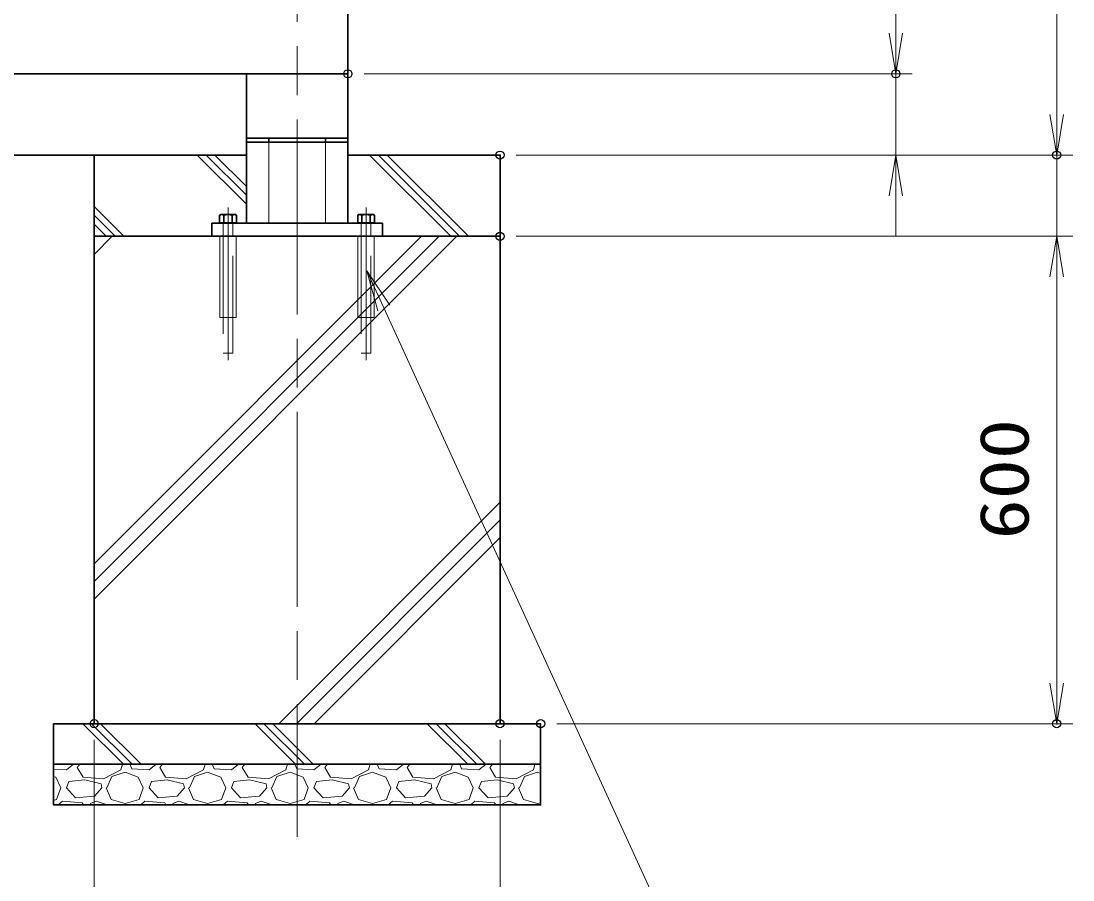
# Model space of a CAD drawing. Units: millimetres at full size; details may follow other scales. Extents: x -5940 to 5940, y -4200 to 4200.
# Drawn here: x -852 to 443, y -2321 to -1263 of the extents above; entities that cross this region are included whole.
import ezdxf
from ezdxf.enums import TextEntityAlignment as Align

# ---------------------------------------------------------------- set-up
doc = ezdxf.new("R2010")
doc.units = ezdxf.units.MM
doc.header["$LTSCALE"] = 20
doc.header["$PDMODE"] = 32
doc.header["$PDSIZE"] = 10
doc.linetypes.add('DASHED', pattern=[7.5, 6, -1.5])
doc.linetypes.add('USER1', pattern=[18, 12, -1.5, 3, -1.5])
for name, color, linetype, lineweight in [('0-1_外形線', 7, 'Continuous', 35), ('0-2_隠れ線', 140, 'DASHED', 18), ('0-3_軸線', 200, 'USER1', 15), ('0-5_細線', 2, 'Continuous', 35), ('0-6_寸法線', 4, 'Continuous', 18), ('0-7_0', 7, 'Continuous', 18), ('0-E_ハッチング', 253, 'Continuous', 13)]:
    doc.layers.add(name, color=color, linetype=linetype, lineweight=lineweight)
doc.layers.add('0-8_Defpoints', color=7, linetype='Continuous')
doc.styles.add('ＭＳ ゴシック', font='')
doc.styles.get('ＭＳ ゴシック').set_extended_font_data('MS Gothic')

# ---------------------------------------------------------------- blocks, each defined once
blk = doc.blocks.new('_Open')
at = {"layer": '0-7_0'}
blk.add_line((-20, 3.333), (0, 0), dxfattribs=at)
blk.add_lwpolyline([(-20, -3.333), (0, 0), (-20, 0)], dxfattribs=at)
blk = doc.blocks.new('PROFSP005ACXU6')
at = {"layer": '0-1_外形線'}
for p, q in [((12, 166), (12, 0)), ((199.9, 103.9), (12, 103.9)), ((12, -166), (12, 0)), ((216, 0), (216, 180)), ((199.9, -103.9), (12, -103.9))]:
    blk.add_line(p, q, dxfattribs=at)
for points in [[(108, 207.8), (12, 207.8), (12, 166), (0, 166), (0, 0)], [(108, -207.8), (12, -207.8), (12, -166), (0, -166), (0, 0)], [(216, 180), (199.9, 207.8), (108, 207.8)], [(216, 0), (216, -180), (199.9, -207.8), (108, -207.8)]]:
    blk.add_lwpolyline(points, dxfattribs=at)
for centre, radius, start, end in [((124, 155.9), 92, 325.61587, 34.38413), ((-127.9, 0), 343.9, 342.41211, 17.58789), ((124, -155.9), 92, 325.61587, 34.38413)]:
    blk.add_arc(centre, radius, start, end, dxfattribs=at)
blk = doc.blocks.new('A$C7A822601')
at = {"layer": '0-7_0', "rotation": 90}
blk.add_blockref('PROFSP005ACXU6', (0, 0), dxfattribs=at)
blk = doc.blocks.new('S29')
at = {"layer": '0-6_寸法線'}
for points in [[(-1807068, 57425190.5), (-1820750.4, 57425190.5), (-1829416.6, 57444101.5), (-1829833.2, 57445010.6)], [(-1829265.1, 57444170.9), (-1829833.2, 57445010.6), (-1829568.1, 57444032.1)]]:
    blk.add_lwpolyline(points, dxfattribs=at)
at = {"layer": '0-6_寸法線', "color": 254, "style": 'ＭＳ ゴシック'}
for s, width, p in [('アンカ-ボルト', 0.75, (-1819490.4, 57427687.3)), ('M12×160\u3000ユニクロ', 0.9, (-1819682.4, 57425587.3))]:
    blk.add_text(s, height=1212, dxfattribs=dict(at, width=width)).set_placement(p, align=Align.BOTTOM_LEFT)

msp = doc.modelspace()

# ---------------------------------------------------------------- linework, layer by layer
at = {"layer": '0-1_外形線'}
for p, q in [((-449.8, 371.52), (-449.8, -1328.48)), ((-449.8, -1328.48), (-1509.8, -1328.48)), ((-574.8, -1328.48), (-574.8, -1512.48)), ((-449.8, -1328.48), (-449.8, -1512.48)), ((-449.8, -1407.48), (-574.8, -1407.48)), ((-547.3, -1407.48), (-547.3, -1412.48)), ((-477.3, -1407.48), (-477.3, -1412.48)), ((-574.8, -1412.48), (-449.8, -1412.48)), ((-2262.3, -1428.48), (-574.8, -1428.48)), ((-449.8, -1428.48), (-262.3, -1428.48)), ((-407.3, -1512.48), (-617.3, -1512.48)), ((-617.3, -1512.48), (-617.3, -1528.48)), ((-407.3, -1512.48), (-407.3, -1528.48)), ((-617.3, -1528.48), (-407.3, -1528.48))]:
    msp.add_line(p, q, dxfattribs=at)
msp.add_lwpolyline([(-574.8, -1428.48), (-762.3, -1428.48), (-762.3, -1528.48), (-262.3, -1528.48), (-262.3, -1428.48), (-449.8, -1428.48)], dxfattribs=at)
for points in [[(-762.3, -1528.48), (-262.3, -1528.48), (-262.3, -2128.48), (-762.3, -2128.48)], [(-812.3, -2128.48), (-212.3, -2128.48), (-212.3, -2178.48), (-812.3, -2178.48)], [(-212.3, -2178.48), (-812.3, -2178.48), (-812.3, -2228.48), (-212.3, -2228.48)]]:
    msp.add_lwpolyline(points, close=True, dxfattribs=at)
at = {"layer": '0-2_隠れ線'}
for p, q in [((-547.3, -1512.48), (-547.3, -1412.48)), ((-477.3, -1512.48), (-477.3, -1412.48)), ((-603.3, -1512.48), (-603.3, -1528.48)), ((-591.3, -1512.48), (-591.3, -1528.48)), ((-433.3, -1512.48), (-433.3, -1528.48)), ((-421.3, -1512.48), (-421.3, -1528.48)), ((-603.3, -1528.48), (-603.3, -1672.48)), ((-591.3, -1672.48), (-591.3, -1528.48)), ((-437.3, -1528.48), (-437.3, -1628.48)), ((-421.3, -1672.48), (-421.3, -1528.48)), ((-417.3, -1628.48), (-417.3, -1528.48)), ((-437.3, -1628.48), (-417.3, -1628.48)), ((-603.3, -1672.48), (-591.3, -1672.48))]:
    msp.add_line(p, q, dxfattribs=at)
for points in [[(-607.3, -1528.48), (-607.3, -1628.48), (-587.3, -1628.48), (-587.3, -1528.48)], [(-433.3, -1528.48), (-433.3, -1672.48), (-421.3, -1672.48)]]:
    msp.add_lwpolyline(points, dxfattribs=at)
at = {"layer": '0-3_軸線'}
for p, q in [((-512.3, 415.44), (-512.3, -2267.84)), ((-597.3, -1493.14), (-597.3, -1681.02)), ((-427.3, -1493.14), (-427.3, -1681.02))]:
    msp.add_line(p, q, dxfattribs=at)
at = {"layer": '0-6_寸法線'}
for p, q in [((225.19, -1328.48), (225.19, 371.52)), ((423.28, -1428.48), (423.28, 371.52)), ((225.19, -1278.48), (225.19, -1228.48)), ((-429.8, -1328.48), (245.19, -1328.48)), ((-429.8, -1328.48), (245.19, -1328.48)), ((225.19, -1428.48), (225.19, -1328.48)), ((423.28, -1378.48), (423.28, -1328.48)), ((-242.3, -1428.48), (245.19, -1428.48)), ((-242.3, -1428.48), (443.28, -1428.48)), ((-242.3, -1428.48), (443.28, -1428.48)), ((423.28, -1528.48), (423.28, -1428.48)), ((225.19, -1478.48), (225.19, -1528.48)), ((-242.3, -1528.48), (443.28, -1528.48)), ((-242.3, -1528.48), (443.28, -1528.48)), ((423.28, -1528.48), (423.28, -2128.48)), ((423.28, -1578.48), (423.28, -1628.48)), ((-192.3, -2128.48), (443.28, -2128.48)), ((-762.3, -2148.48), (-762.3, -2583.41)), ((-262.3, -2148.48), (-262.3, -2583.41))]:
    msp.add_line(p, q, dxfattribs=at)
at = {"layer": '0-8_Defpoints'}
for p in [(-449.8, -1328.48), (225.19, -1328.48), (-262.3, -1428.48), (423.28, -1428.48), (-262.3, -1528.48), (-762.3, -2128.48), (-262.3, -2128.48), (-212.3, -2128.48), (423.28, -2128.48)]:
    msp.add_point(p, dxfattribs=at)
at = {"layer": '0-E_ハッチング'}
for p, q in [((-574.8, -1488.86), (-635.17, -1428.48)), ((-574.8, -1477.98), (-624.3, -1428.48)), ((-574.8, -1467.11), (-613.42, -1428.48)), ((-323.04, -1528.48), (-423.04, -1428.48)), ((-312.16, -1528.48), (-412.16, -1428.48)), ((-301.29, -1528.48), (-401.29, -1428.48)), ((-725.55, -1528.48), (-762.3, -1491.74)), ((-736.43, -1528.48), (-762.3, -1502.61)), ((-747.3, -1528.48), (-762.3, -1513.49)), ((-762.3, -1931.62), (-359.16, -1528.48)), ((-762.3, -1529.11), (-761.67, -1528.48)), ((-762.3, -1953.37), (-337.41, -1528.48)), ((-762.3, -1550.86), (-739.92, -1528.48)), ((-762.3, -1975.12), (-315.66, -1528.48)), ((-534.89, -2128.48), (-262.3, -1855.89)), ((-513.14, -2128.48), (-262.3, -1877.64)), ((-491.39, -2128.48), (-262.3, -1899.39)), ((-726.22, -2178.48), (-776.22, -2128.48)), ((-715.35, -2178.48), (-765.35, -2128.48)), ((-704.47, -2178.48), (-754.47, -2128.48)), ((-514.09, -2178.48), (-564.09, -2128.48)), ((-503.22, -2178.48), (-553.22, -2128.48)), ((-492.34, -2178.48), (-542.34, -2128.48)), ((-301.96, -2178.48), (-351.96, -2128.48)), ((-291.08, -2178.48), (-341.08, -2128.48)), ((-280.21, -2178.48), (-330.21, -2128.48)), ((-812.3, -2184.48), (-796.28, -2185.24)), ((-796.28, -2185.24), (-787.53, -2178.48)), ((-783.07, -2182.2), (-779.73, -2178.48)), ((-775.96, -2194.39), (-783.07, -2182.2)), ((-729.22, -2185.24), (-750.56, -2196.42)), ((-740.4, -2193.37), (-724.14, -2188.29)), ((-727.29, -2178.48), (-729.22, -2185.24)), ((-724.14, -2188.29), (-707.89, -2194.39)), ((-718.44, -2178.48), (-716.02, -2184.23)), ((-716.02, -2184.23), (-694.68, -2185.24)), ((-694.68, -2185.24), (-685.93, -2178.48)), ((-681.47, -2182.2), (-678.13, -2178.48)), ((-674.36, -2194.39), (-681.47, -2182.2)), ((-627.62, -2185.24), (-648.96, -2196.42)), ((-638.8, -2193.37), (-622.54, -2188.29)), ((-625.69, -2178.48), (-627.62, -2185.24)), ((-622.54, -2188.29), (-606.29, -2194.39)), ((-616.84, -2178.48), (-614.42, -2184.23)), ((-614.42, -2184.23), (-593.08, -2185.24)), ((-593.08, -2185.24), (-584.33, -2178.48)), ((-579.87, -2182.2), (-576.53, -2178.48)), ((-572.76, -2194.39), (-579.87, -2182.2)), ((-526.02, -2185.24), (-547.36, -2196.42)), ((-537.2, -2193.37), (-520.94, -2188.29)), ((-524.09, -2178.48), (-526.02, -2185.24)), ((-520.94, -2188.29), (-504.69, -2194.39)), ((-515.24, -2178.48), (-512.82, -2184.23)), ((-512.82, -2184.23), (-491.48, -2185.24)), ((-491.48, -2185.24), (-482.73, -2178.48)), ((-478.27, -2182.2), (-474.93, -2178.48)), ((-471.16, -2194.39), (-478.27, -2182.2)), ((-424.42, -2185.24), (-445.76, -2196.42)), ((-435.6, -2193.37), (-419.34, -2188.29)), ((-422.49, -2178.48), (-424.42, -2185.24)), ((-419.34, -2188.29), (-403.09, -2194.39)), ((-413.64, -2178.48), (-411.22, -2184.23)), ((-411.22, -2184.23), (-389.88, -2185.24)), ((-389.88, -2185.24), (-381.13, -2178.48)), ((-376.67, -2182.2), (-373.33, -2178.48)), ((-369.56, -2194.39), (-376.67, -2182.2)), ((-322.82, -2185.24), (-344.16, -2196.42)), ((-334, -2193.37), (-317.74, -2188.29)), ((-320.89, -2178.48), (-322.82, -2185.24)), ((-317.74, -2188.29), (-301.49, -2194.39)), ((-312.04, -2178.48), (-309.62, -2184.23)), ((-309.62, -2184.23), (-288.28, -2185.24)), ((-288.28, -2185.24), (-279.53, -2178.48)), ((-275.07, -2182.2), (-271.73, -2178.48)), ((-267.96, -2194.39), (-275.07, -2182.2)), ((-221.22, -2185.24), (-242.56, -2196.42)), ((-232.4, -2193.37), (-216.14, -2188.29)), ((-219.29, -2178.48), (-221.22, -2185.24)), ((-216.14, -2188.29), (-212.3, -2189.74)), ((-812.3, -2193.34), (-809.49, -2194.39)), ((-809.49, -2194.39), (-803.39, -2207.6)), ((-796.28, -2207.6), (-793.23, -2199.47)), ((-773.93, -2197.44), (-793.23, -2199.47)), ((-750.56, -2196.42), (-775.96, -2194.39)), ((-753.61, -2202.52), (-773.93, -2197.44)), ((-752.59, -2207.6), (-753.61, -2202.52)), ((-746.5, -2207.6), (-740.4, -2193.37)), ((-707.89, -2194.39), (-701.79, -2207.6)), ((-694.68, -2207.6), (-691.63, -2199.47)), ((-672.33, -2197.44), (-691.63, -2199.47)), ((-648.96, -2196.42), (-674.36, -2194.39)), ((-652.01, -2202.52), (-672.33, -2197.44)), ((-650.99, -2207.6), (-652.01, -2202.52)), ((-644.9, -2207.6), (-638.8, -2193.37)), ((-606.29, -2194.39), (-600.19, -2207.6)), ((-593.08, -2207.6), (-590.03, -2199.47)), ((-570.73, -2197.44), (-590.03, -2199.47)), ((-547.36, -2196.42), (-572.76, -2194.39)), ((-550.41, -2202.52), (-570.73, -2197.44)), ((-549.39, -2207.6), (-550.41, -2202.52)), ((-543.3, -2207.6), (-537.2, -2193.37)), ((-504.69, -2194.39), (-498.59, -2207.6)), ((-491.48, -2207.6), (-488.43, -2199.47)), ((-469.13, -2197.44), (-488.43, -2199.47)), ((-445.76, -2196.42), (-471.16, -2194.39)), ((-448.81, -2202.52), (-469.13, -2197.44)), ((-447.79, -2207.6), (-448.81, -2202.52)), ((-441.7, -2207.6), (-435.6, -2193.37)), ((-403.09, -2194.39), (-396.99, -2207.6)), ((-389.88, -2207.6), (-386.83, -2199.47)), ((-367.53, -2197.44), (-386.83, -2199.47)), ((-344.16, -2196.42), (-369.56, -2194.39)), ((-347.21, -2202.52), (-367.53, -2197.44)), ((-346.19, -2207.6), (-347.21, -2202.52)), ((-340.1, -2207.6), (-334, -2193.37)), ((-301.49, -2194.39), (-295.39, -2207.6)), ((-288.28, -2207.6), (-285.23, -2199.47)), ((-265.93, -2197.44), (-285.23, -2199.47)), ((-242.56, -2196.42), (-267.96, -2194.39)), ((-245.61, -2202.52), (-265.93, -2197.44)), ((-244.59, -2207.6), (-245.61, -2202.52)), ((-238.5, -2207.6), (-232.4, -2193.37)), ((-808.47, -2221.82), (-803.39, -2207.6)), ((-785.1, -2219.79), (-796.28, -2207.6)), ((-752.59, -2207.6), (-761.74, -2217.76)), ((-747.51, -2207.6), (-741.42, -2221.82)), ((-706.87, -2221.82), (-701.79, -2207.6)), ((-683.5, -2219.79), (-694.68, -2207.6)), ((-650.99, -2207.6), (-660.14, -2217.76)), ((-645.91, -2207.6), (-639.82, -2221.82)), ((-605.27, -2221.82), (-600.19, -2207.6)), ((-581.9, -2219.79), (-593.08, -2207.6)), ((-549.39, -2207.6), (-558.54, -2217.76)), ((-544.31, -2207.6), (-538.22, -2221.82)), ((-503.67, -2221.82), (-498.59, -2207.6)), ((-480.3, -2219.79), (-491.48, -2207.6)), ((-447.79, -2207.6), (-456.94, -2217.76)), ((-442.71, -2207.6), (-436.62, -2221.82)), ((-402.07, -2221.82), (-396.99, -2207.6)), ((-378.7, -2219.79), (-389.88, -2207.6)), ((-346.19, -2207.6), (-355.34, -2217.76)), ((-341.11, -2207.6), (-335.02, -2221.82)), ((-300.47, -2221.82), (-295.39, -2207.6)), ((-277.1, -2219.79), (-288.28, -2207.6)), ((-244.59, -2207.6), (-253.74, -2217.76)), ((-239.51, -2207.6), (-233.42, -2221.82)), ((-812.3, -2222.94), (-808.47, -2221.82)), ((-801.36, -2223.85), (-806.43, -2228.48)), ((-776.98, -2225.88), (-801.36, -2223.85)), ((-761.74, -2217.76), (-785.1, -2219.79)), ((-775.39, -2228.48), (-776.98, -2225.88)), ((-759.7, -2223.85), (-766.82, -2226.9)), ((-766.82, -2226.9), (-766.18, -2228.48)), ((-747.51, -2227.92), (-759.7, -2223.85)), ((-748.46, -2228.48), (-747.51, -2227.92)), ((-741.42, -2221.82), (-724.14, -2226.9)), ((-724.14, -2226.9), (-706.87, -2221.82)), ((-699.76, -2223.85), (-704.83, -2228.48)), ((-675.38, -2225.88), (-699.76, -2223.85)), ((-660.14, -2217.76), (-683.5, -2219.79)), ((-673.79, -2228.48), (-675.38, -2225.88)), ((-658.1, -2223.85), (-665.22, -2226.9)), ((-665.22, -2226.9), (-664.58, -2228.48)), ((-645.91, -2227.92), (-658.1, -2223.85)), ((-646.86, -2228.48), (-645.91, -2227.92)), ((-639.82, -2221.82), (-622.54, -2226.9)), ((-622.54, -2226.9), (-605.27, -2221.82)), ((-598.16, -2223.85), (-603.23, -2228.48)), ((-573.78, -2225.88), (-598.16, -2223.85)), ((-558.54, -2217.76), (-581.9, -2219.79)), ((-572.19, -2228.48), (-573.78, -2225.88)), ((-556.5, -2223.85), (-563.62, -2226.9)), ((-563.62, -2226.9), (-562.98, -2228.48)), ((-544.31, -2227.92), (-556.5, -2223.85)), ((-545.26, -2228.48), (-544.31, -2227.92)), ((-538.22, -2221.82), (-520.94, -2226.9)), ((-520.94, -2226.9), (-503.67, -2221.82)), ((-496.56, -2223.85), (-501.63, -2228.48)), ((-472.18, -2225.88), (-496.56, -2223.85)), ((-456.94, -2217.76), (-480.3, -2219.79)), ((-470.59, -2228.48), (-472.18, -2225.88)), ((-454.9, -2223.85), (-462.02, -2226.9)), ((-462.02, -2226.9), (-461.38, -2228.48)), ((-442.71, -2227.92), (-454.9, -2223.85)), ((-443.66, -2228.48), (-442.71, -2227.92)), ((-436.62, -2221.82), (-419.34, -2226.9)), ((-419.34, -2226.9), (-402.07, -2221.82)), ((-394.96, -2223.85), (-400.03, -2228.48)), ((-370.58, -2225.88), (-394.96, -2223.85)), ((-355.34, -2217.76), (-378.7, -2219.79)), ((-368.99, -2228.48), (-370.58, -2225.88)), ((-353.3, -2223.85), (-360.42, -2226.9)), ((-360.42, -2226.9), (-359.78, -2228.48)), ((-341.11, -2227.92), (-353.3, -2223.85)), ((-342.06, -2228.48), (-341.11, -2227.92)), ((-335.02, -2221.82), (-317.74, -2226.9)), ((-317.74, -2226.9), (-300.47, -2221.82)), ((-293.36, -2223.85), (-298.43, -2228.48)), ((-268.98, -2225.88), (-293.36, -2223.85)), ((-253.74, -2217.76), (-277.1, -2219.79)), ((-267.39, -2228.48), (-268.98, -2225.88)), ((-251.7, -2223.85), (-258.82, -2226.9)), ((-258.82, -2226.9), (-258.18, -2228.48)), ((-239.51, -2227.92), (-251.7, -2223.85)), ((-240.46, -2228.48), (-239.51, -2227.92)), ((-233.42, -2221.82), (-216.14, -2226.9)), ((-216.14, -2226.9), (-212.3, -2225.77))]:
    msp.add_line(p, q, dxfattribs=at)

# ---------------------------------------------------------------- block references
at = {"layer": '0-5_細線', "xscale": 0.05, "yscale": 0.05}
for p in [(-597.3, -1512.48), (-427.3, -1512.48)]:
    msp.add_blockref('A$C7A822601', p, dxfattribs=at)
at = {"layer": '0-6_寸法線', "xscale": 2.5, "yscale": 2.5}
for p, rotation in [((225.19, -1328.48), 270), ((225.19, -1328.48), 270), ((423.28, -1428.48), 270), ((423.28, -1428.48), 270), ((225.19, -1428.48), 90), ((423.28, -1528.48), 90), ((423.28, -1528.48), 90), ((423.28, -2128.48), 270)]:
    msp.add_blockref('_Open', p, dxfattribs=dict(at, rotation=rotation))
at = {"layer": '0-6_寸法線', "xscale": 0.05, "yscale": 0.05}
msp.add_blockref('S29', (91065.38, -2873821.65), dxfattribs=at)

# ---------------------------------------------------------------- texts
at = {"layer": '0-6_寸法線', "color": 254, "style": 'ＭＳ ゴシック', "width": 1.2}
msp.add_text('600', height=60.56, rotation=90, dxfattribs=at).set_placement((406.94, -1901.68), align=Align.BOTTOM_LEFT)

doc.saveas('drawing.dxf')
